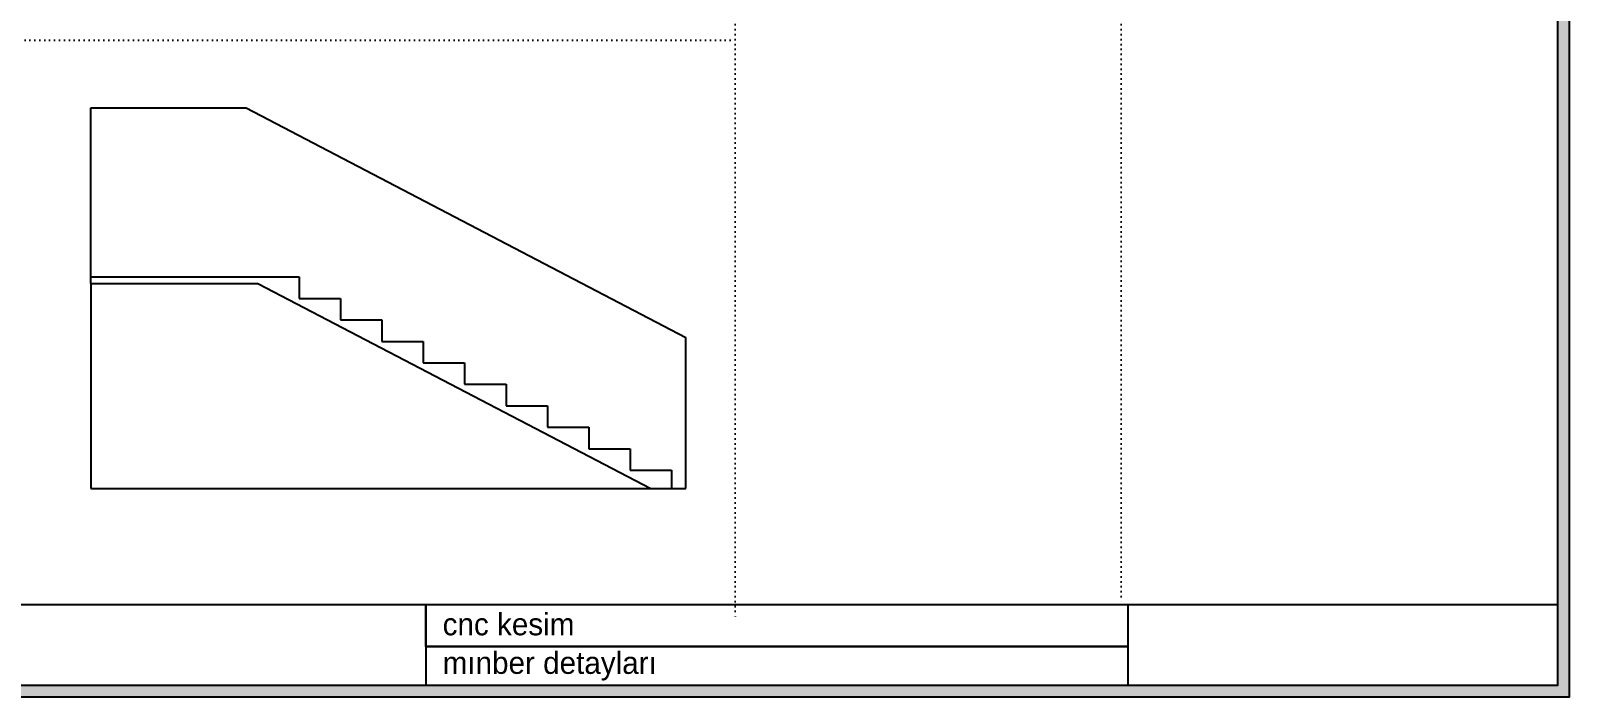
# Model space of a CAD drawing. Header units: metres. Extents: x 7064 to 15770, y 8440 to 11994.
# Drawn here: x 9496 to 10464, y 10799 to 11218 of the extents above; entities that cross this region are included whole.
import ezdxf

# ---------------------------------------------------------------- set-up
doc = ezdxf.new("R2010")
doc.units = ezdxf.units.M
doc.linetypes.add('ACAD_ISO07', pattern=[3, 0, -3])
doc.layers.add('ANTET', color=253, linetype='Continuous')
doc.layers.add('devran ölçü', color=7, linetype='Continuous')
doc.layers.add('mahal liste', color=7, linetype='Continuous', lineweight=25, true_color=0xfa2e43)
doc.styles.add('GULAYLAR', font='tahoma.ttf')

msp = doc.modelspace()

# ---------------------------------------------------------------- hatches: boundary and pattern name
h = msp.add_hatch(color=253)
h.dxf.hatch_style = 1
h.paths.add_polyline_path([(9055.737, 11792.009), (10456.143, 11792.009), (10456.143, 10806.064), (9055.737, 10806.064)], flags=16)
h.paths.add_polyline_path([(9048.324, 11799.422), (10463.556, 11799.422), (10463.556, 10798.651), (9048.324, 10798.651)])

# ---------------------------------------------------------------- linework, layer by layer
at = {"color": 0}
for p, q in [((9534.212, 11058.926), (9534.212, 11169.21)), ((9534.212, 11169.21), (9631.948, 11169.21)), ((9631.948, 11169.21), (9908.212, 11024.926)), ((9534.212, 11062.926), (9665.212, 11062.926)), ((9534.212, 11058.926), (9534.212, 10929.926)), ((9534.212, 11058.926), (9639.212, 11058.926)), ((9639.212, 11058.926), (9886.212, 10929.926)), ((9665.212, 11062.926), (9665.212, 11049.426)), ((9665.212, 11049.426), (9691.212, 11049.426)), ((9691.212, 11049.426), (9691.212, 11035.926)), ((9691.212, 11035.926), (9717.212, 11035.926)), ((9717.212, 11035.926), (9717.212, 11022.426)), ((9908.212, 10929.926), (9908.212, 11024.926)), ((9717.212, 11022.426), (9743.212, 11022.426)), ((9743.212, 11022.426), (9743.212, 11008.926)), ((9743.212, 11008.926), (9769.212, 11008.926)), ((9769.212, 11008.926), (9769.212, 10995.426)), ((9769.212, 10995.426), (9795.212, 10995.426)), ((9795.212, 10995.426), (9795.212, 10981.926)), ((9795.212, 10981.926), (9821.212, 10981.926)), ((9821.212, 10981.926), (9821.212, 10968.426)), ((9821.212, 10968.426), (9847.212, 10968.426)), ((9847.212, 10968.426), (9847.212, 10954.926)), ((9847.212, 10954.926), (9873.212, 10954.926)), ((9873.212, 10954.926), (9873.212, 10941.426)), ((9873.212, 10941.426), (9899.212, 10941.426)), ((9899.212, 10941.426), (9899.212, 10929.926)), ((9534.212, 10929.926), (9886.212, 10929.926)), ((9886.212, 10929.926), (9908.212, 10929.926))]:
    msp.add_line(p, q, dxfattribs=at)
for p, q in [((10456.143, 10856.742), (9055.737, 10856.742)), ((9744.78, 10830.498), (9744.78, 10856.742)), ((9744.78, 10856.742), (9744.78, 10806.064))]:
    msp.add_line(p, q)
at = {"color": 253}
msp.add_line((10186.031, 10856.742), (10186.031, 10806.064), dxfattribs=at)
for points in [[(9048.324, 11799.422), (10463.556, 11799.422), (10463.556, 10798.651), (9048.324, 10798.651)], [(9055.737, 11792.009), (10456.143, 11792.009), (10456.143, 10806.064), (9055.737, 10806.064)]]:
    msp.add_lwpolyline(points, close=True, dxfattribs=at)
msp.add_lwpolyline([(9744.78, 10830.498), (10186.031, 10830.498)], dxfattribs=at)
at = {"layer": 'ANTET', "color": 7}
for p, q in [((10186.031, 10830.498), (9744.78, 10830.498)), ((9744.78, 10830.498), (10186.031, 10830.498))]:
    msp.add_line(p, q, dxfattribs=at)
at = {"layer": 'mahal liste', "color": 244, "linetype": 'ACAD_ISO07', "true_color": 0x991b1e}
for p, q in [((9939.279, 11792.009), (9939.279, 10849.329)), ((10181.981, 11792.009), (10181.981, 10856.742)), ((9055.737, 11211.791), (9939.279, 11211.791))]:
    msp.add_line(p, q, dxfattribs=at)

# ---------------------------------------------------------------- texts
at = {"layer": 'devran ölçü', "char_height": 13.93166, "width": 1028.57768, "attachment_point": 1, "style": 'GULAYLAR'}
for s, insert in [('{\\fBankGothic Lt BT|b0|i0|c162|p34;cnc kesim}', (9755.386, 10851.533)), ('{\\fBankGothic Lt BT|b0|i0|c162|p34;mınber detayları}', (9755.386, 10827.278))]:
    msp.add_mtext(s, dxfattribs=dict(at, insert=insert))

doc.saveas('drawing.dxf')
